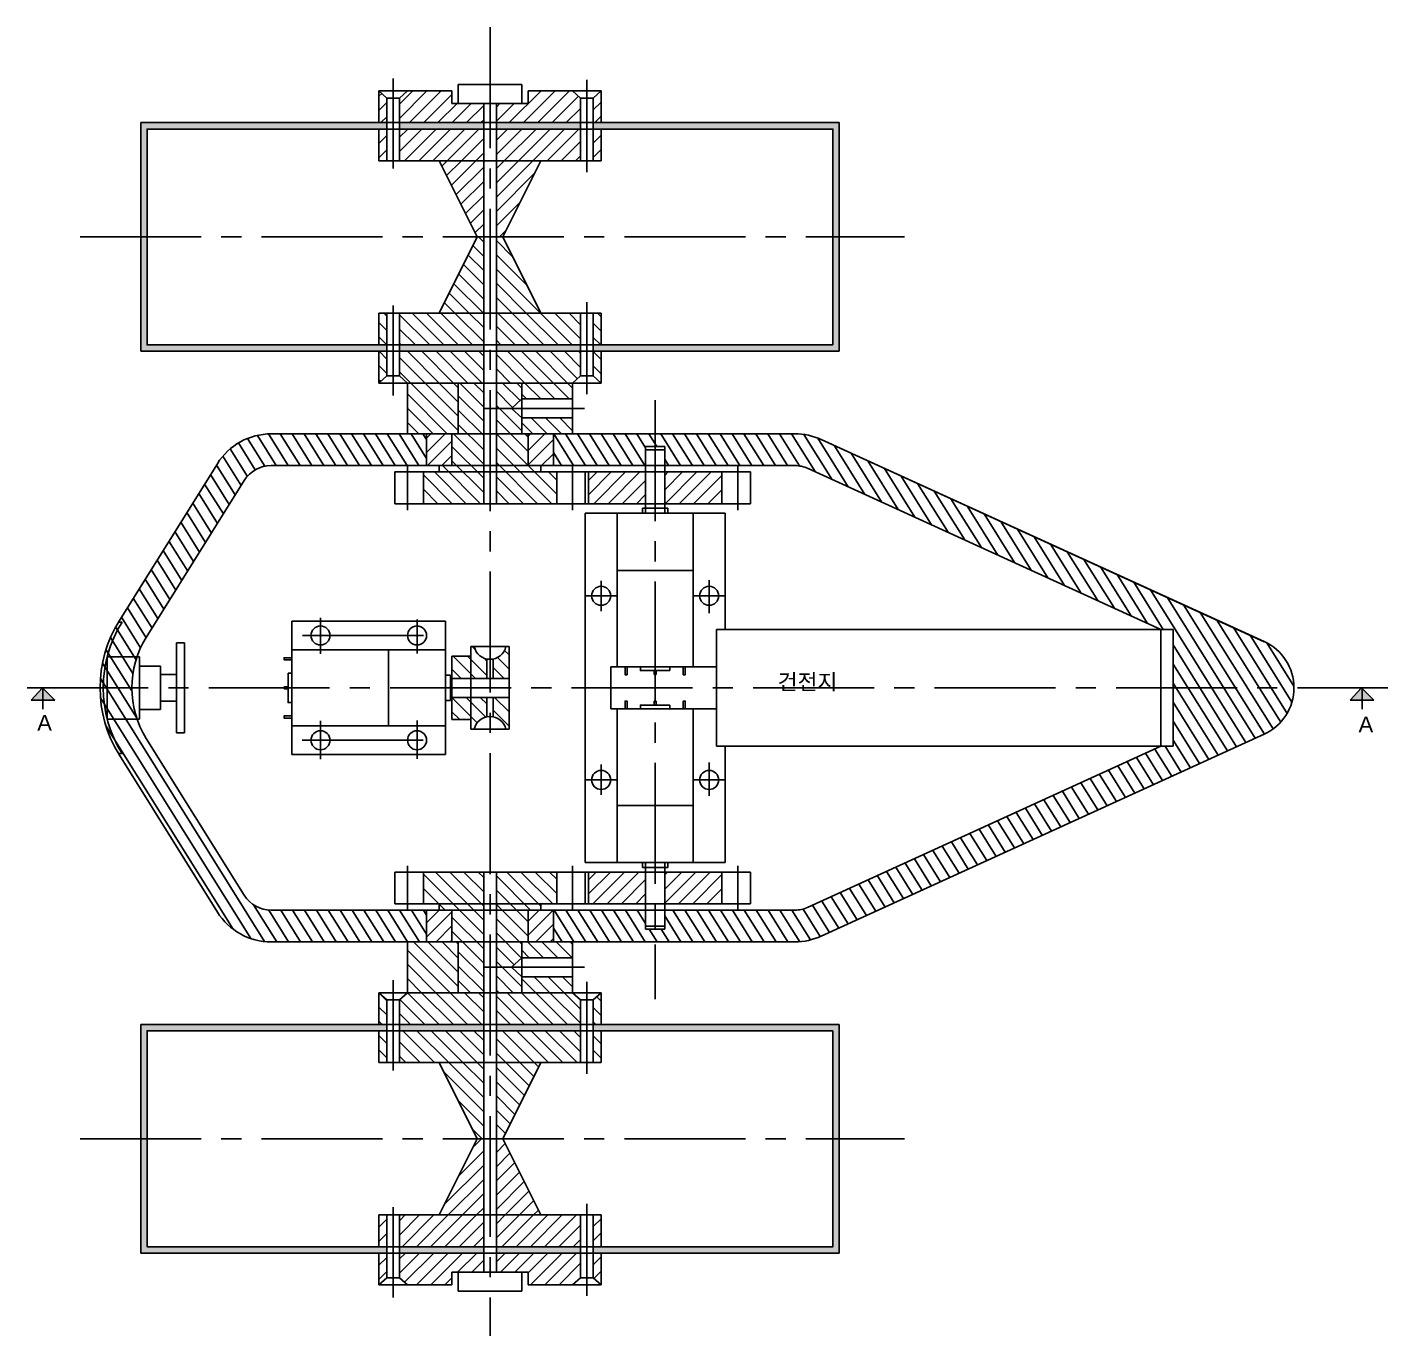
# Model space of a CAD drawing. Header units: millimetres. Extents: x 0 to 1027, y 0 to 420.
# Drawn here: x 813.1 to 1027.4, y 188.4 to 394.4 of the extents above; entities that cross this region are included whole.
import ezdxf

# ---------------------------------------------------------------- set-up
doc = ezdxf.new("R2010")
doc.units = ezdxf.units.MM
doc.linetypes.add('CENTER2', pattern=[28.575, 19.05, -3.175, 3.175, -3.175])
doc.layers.add('0.18C', color=1, linetype='CENTER2')
doc.layers.add('0.5', color=3, linetype='Continuous')
doc.styles.get("Standard").update_dxf_attribs({"font": 'arial.ttf'})
pattern_1 = [(135, (565.9185, 154.3494), (-1.122532, -1.122532), [])]
pattern_2 = [(135, (618.527, 154.3494), (-1.122532, -1.122532), [])]
pattern_3 = [(45, (565.9185, 154.3494), (-1.122532, 1.122532), [])]

msp = doc.modelspace()

# ---------------------------------------------------------------- hatches: boundary and pattern name
at = {"layer": '0.5'}
h = msp.add_hatch(dxfattribs=at)
h.set_pattern_fill('ANSI31', color=1, scale=0.5, angle=180)
h.paths.add_polyline_path([(900.26, 383.29), (899.01, 384.41), (892.01, 384.41), (892.01, 382.41), (887.01, 382.41), (887.01, 379.41), (900.26, 379.41)])
h.paths.add_polyline_path([(885.01, 382.41), (881.01, 382.41), (880.01, 382.41), (880.01, 384.41), (873.01, 384.41), (871.76, 383.29), (871.76, 379.41), (885.01, 379.41)])
h.paths.add_polyline_path([(903.51, 384.41), (902.26, 383.29), (902.26, 379.41), (903.51, 379.41)])
h.paths.add_polyline_path([(869.76, 383.29), (868.51, 384.41), (868.51, 379.41), (869.76, 379.41)])
at = {"layer": '0.5', "true_color": 0x000000}
h = msp.add_hatch(color=18, dxfattribs=at)
h.dxf.hatch_style = 1
h.paths.add_polyline_path([(869.76, 344.41), (832.01, 344.41), (832.01, 361.41), (831.01, 361.41), (831.01, 343.41), (869.76, 343.41)])
h.paths.add_polyline_path([(885.01, 344.41), (871.76, 344.41), (871.76, 343.41), (885.01, 343.41)])
h.paths.add_polyline_path([(900.26, 344.41), (887.01, 344.41), (887.01, 343.41), (900.26, 343.41)])
h.paths.add_polyline_path([(941.01, 361.41), (940.01, 361.41), (940.01, 344.41), (902.26, 344.41), (902.26, 343.41), (941.01, 343.41)])
h.paths.add_polyline_path([(941.01, 379.41), (902.26, 379.41), (902.26, 378.41), (940.01, 378.41), (940.01, 361.41), (941.01, 361.41)])
h.paths.add_polyline_path([(900.26, 379.41), (887.01, 379.41), (887.01, 378.41), (900.26, 378.41)])
h.paths.add_polyline_path([(885.01, 379.41), (871.76, 379.41), (871.76, 378.41), (885.01, 378.41)])
h.paths.add_polyline_path([(869.76, 379.41), (831.01, 379.41), (831.01, 361.41), (832.01, 361.41), (832.01, 378.41), (869.76, 378.41)])
at = {"layer": '0.5'}
h = msp.add_hatch(dxfattribs=at)
h.set_pattern_fill('ANSI31', color=1, scale=0.5)
h.set_pattern_definition(pattern_3)
h.paths.add_polyline_path([(885.01, 373.41), (871.76, 373.41), (871.76, 378.41), (885.01, 378.41)])
h.paths.add_polyline_path([(869.76, 373.41), (868.51, 373.41), (868.51, 378.41), (869.76, 378.41)])
h.paths.add_polyline_path([(900.26, 373.41), (887.01, 373.41), (887.01, 378.41), (900.26, 378.41)])
h.paths.add_polyline_path([(903.51, 373.41), (902.26, 373.41), (902.26, 378.41), (903.51, 378.41)])
h = msp.add_hatch(dxfattribs=at)
h.set_pattern_fill('ANSI31', color=1, scale=0.5)
h.set_pattern_definition(pattern_3)
h.paths.add_polyline_path([(884.01, 361.41), (885.01, 361.41), (885.01, 373.41), (878.01, 373.41)])
h.paths.add_polyline_path([(887.01, 373.41), (887.01, 361.41), (888.01, 361.41), (894.01, 373.41)])
h = msp.add_hatch(dxfattribs=at)
h.set_pattern_fill('ANSI31', color=1, scale=0.5, angle=90)
h.set_pattern_definition(pattern_1)
h.paths.add_polyline_path([(888.01, 361.41), (887.01, 361.41), (887.01, 349.41), (894.01, 349.41)])
h.paths.add_polyline_path([(878.01, 349.41), (885.01, 349.41), (885.01, 361.41), (884.01, 361.41)])
h = msp.add_hatch(dxfattribs=at)
h.set_pattern_fill('ANSI31', color=1, scale=0.5, angle=90)
h.set_pattern_definition(pattern_1)
h.paths.add_polyline_path([(871.76, 344.41), (885.01, 344.41), (885.01, 349.41), (871.76, 349.41)])
h.paths.add_polyline_path([(868.51, 344.41), (869.76, 344.41), (869.76, 349.41), (868.51, 349.41)])
h.paths.add_polyline_path([(887.01, 349.41), (887.01, 344.41), (900.26, 344.41), (900.26, 349.41)])
h.paths.add_polyline_path([(903.51, 349.41), (902.26, 349.41), (902.26, 344.41), (903.51, 344.41)])
at = {"layer": '0.5', "true_color": 0xf4ee51}
h = msp.add_hatch(dxfattribs=at)
h.set_pattern_fill('ANSI31', color=41, scale=0.5, angle=90)
h.set_pattern_definition(pattern_1)
h.paths.add_polyline_path([(885.01, 338.41), (885.01, 343.41), (871.76, 343.41), (871.76, 339.52), (873.01, 338.41)])
h.paths.add_polyline_path([(869.76, 343.41), (868.51, 343.41), (868.51, 338.41), (869.76, 339.52)])
h.paths.add_polyline_path([(899.01, 338.41), (900.26, 339.52), (900.26, 343.41), (887.01, 343.41), (887.01, 338.41)])
h.paths.add_polyline_path([(903.51, 343.41), (902.26, 343.41), (902.26, 339.52), (903.51, 338.41)])
h = msp.add_hatch(dxfattribs=at)
h.set_pattern_fill('ANSI31', color=41, scale=0.5, angle=90)
h.set_pattern_definition(pattern_1)
h.paths.add_polyline_path([(873.01, 338.41), (873.01, 330.41), (881.01, 330.41), (881.01, 338.41)])
h.paths.add_polyline_path([(899.01, 335.91), (899.01, 338.41), (891.01, 338.41), (891.01, 335.91)])
h.paths.add_polyline_path([(896.01, 330.41), (899.01, 330.41), (899.01, 332.91), (891.01, 332.91), (891.01, 330.41), (892.01, 330.41)])
at = {"layer": '0.5', "true_color": 0xcd2027}
h = msp.add_hatch(dxfattribs=at)
h.set_pattern_fill('ANSI31', color=242, scale=0.5, angle=90)
h.set_pattern_definition(pattern_2)
h.paths.add_polyline_path([(896.51, 324.41), (887.01, 324.41), (887.01, 319.41), (896.51, 319.41)])
h.paths.add_polyline_path([(885.01, 324.41), (875.51, 324.41), (875.51, 319.41), (885.01, 319.41)])
h.paths.add_polyline_path([(885.01, 325.41), (878.01, 325.41), (878.01, 324.41), (885.01, 324.41)])
h.paths.add_polyline_path([(894.01, 325.41), (892.01, 325.41), (887.01, 325.41), (887.01, 324.41), (894.01, 324.41)])
h.paths.add_polyline_path([(892.01, 330.41), (890.01, 330.41), (887.01, 330.41), (887.01, 325.41), (892.01, 325.41)])
h.paths.add_polyline_path([(885.01, 330.41), (880.01, 330.41), (880.01, 325.41), (885.01, 325.41)])
h.paths.add_polyline_path([(885.01, 338.41), (881.01, 338.41), (881.01, 330.41), (885.01, 330.41)])
h.paths.add_polyline_path([(891.01, 332.91), (889.37, 334.41), (887.01, 334.41), (887.01, 330.41), (890.01, 330.41), (891.01, 330.41)])
h.paths.add_polyline_path([(891.01, 338.41), (887.01, 338.41), (887.01, 334.41), (889.37, 334.41), (891.01, 335.91)])
at = {"layer": '0.5', "true_color": 0x4554a5}
h = msp.add_hatch(dxfattribs=at)
h.set_pattern_fill('ANSI31', color=175, scale=0.5, angle=77)
h.set_pattern_definition([(122, (746.8248, 0), (-1.3462764, -0.841247), [])])
h.paths.add_polyline_path([(938.16, 329.5, 0.107402), (934.01, 330.41), (912.01, 330.41), (912.01, 328.41), (913.51, 328.41), (913.51, 325.41), (934.01, 325.41, -0.107402), (936.09, 324.96), (991.66, 299.61), (993.56, 299.61), (993.56, 290.41), (1012.6, 290.41, 0.29403), (1007.91, 297.69)])
h.paths.add_polyline_path([(910.51, 328.41), (912.01, 328.41), (912.01, 330.41), (896.01, 330.41), (896.01, 325.41), (910.51, 325.41)])
h.paths.add_polyline_path([(876.01, 330.41), (851.55, 330.41, 0.258593), (843.07, 325.71), (827.64, 301.01, 0.140565), (824.6, 290.41), (829.6, 290.41, -0.140565), (831.88, 298.36), (847.31, 323.06, -0.258593), (851.55, 325.41), (876.01, 325.41)])
h.paths.add_polyline_path([(876.01, 255.41), (851.55, 255.41, -0.258593), (847.31, 257.76), (831.88, 282.46, -0.140565), (829.6, 290.41), (824.6, 290.41, 0.140565), (827.64, 279.81), (843.07, 255.11, 0.258593), (851.55, 250.41), (876.01, 250.41)])
h.paths.add_polyline_path([(1007.92, 283.13, 0.293457), (1012.6, 290.41), (993.56, 290.41), (993.56, 281.21), (991.66, 281.21), (936.09, 255.86, -0.107402), (934.01, 255.41), (913.51, 255.41), (913.51, 252.41), (912.01, 252.41), (912.01, 250.41), (934.01, 250.41, 0.107402), (938.16, 251.31)])
h.paths.add_polyline_path([(910.51, 255.41), (896.01, 255.41), (896.01, 250.41), (912.01, 250.41), (912.01, 252.41), (910.51, 252.41)])
at = {"layer": '0.5'}
h = msp.add_hatch(dxfattribs=at)
h.set_pattern_fill('ANSI31', color=1, scale=0.5)
h.set_pattern_definition(pattern_3)
h.paths.add_polyline_path([(880.01, 330.41), (876.01, 330.41), (876.01, 325.41), (880.01, 325.41)])
h.paths.add_polyline_path([(896.01, 330.41), (892.01, 330.41), (892.01, 325.41), (896.01, 325.41)])
h = msp.add_hatch(dxfattribs=at)
h.set_pattern_fill('ANSI31', color=1, scale=0.5, angle=180)
h.set_pattern_definition([(225, (746.8248, 0), (1.122532, -1.122532), [])])
h.paths.add_polyline_path([(910.51, 261.41), (901.51, 261.41), (901.51, 256.41), (910.51, 256.41)])
h.paths.add_polyline_path([(922.51, 261.41), (913.51, 261.41), (913.51, 256.41), (922.51, 256.41)])
h.paths.add_polyline_path([(910.51, 324.41), (901.51, 324.41), (901.51, 319.41), (910.51, 319.41)])
h.paths.add_polyline_path([(922.51, 324.41), (913.51, 324.41), (913.51, 319.41), (922.51, 319.41)])
at = {"layer": '0.5', "true_color": 0xcd2027}
h = msp.add_hatch(dxfattribs=at)
h.set_pattern_fill('ANSI31', color=242, scale=0.5, angle=90)
h.set_pattern_definition([(135, (746.8248, 0), (-1.122532, -1.122532), [])])
h.paths.add_polyline_path([(883.01, 295.41), (880.01, 295.41), (880.01, 291.91), (883.01, 291.91)])
h.paths.add_polyline_path([(885.51, 294.96, -0.296535), (883.51, 296.91), (883.01, 296.91), (883.01, 291.91), (885.51, 291.91)])
h.paths.add_polyline_path([(889.01, 296.91), (888.51, 296.91, -0.296535), (886.51, 294.96), (886.51, 291.91), (889.01, 291.91)])
h.paths.add_polyline_path([(883.01, 288.91), (880.01, 288.91), (880.01, 285.41), (883.01, 285.41)])
h.paths.add_polyline_path([(885.51, 288.91), (883.01, 288.91), (883.01, 285.41), (883.01, 283.91), (883.51, 283.91, -0.296535), (885.51, 285.86)])
h.paths.add_polyline_path([(889.01, 288.91), (886.51, 288.91), (886.51, 285.86, -0.296535), (888.51, 283.91), (889.01, 283.91)])
at = {"layer": '0.5'}
h = msp.add_hatch(color=1, dxfattribs=at)
h.dxf.hatch_style = 1
h.paths.add_polyline_path([(815.61, 290.33), (815.61, 288.45), (817.47, 288.45)])
h.paths.add_polyline_path([(815.61, 290.33), (815.53, 290.41), (813.75, 288.45), (815.61, 288.45)])
h = msp.add_hatch(color=1, dxfattribs=at)
h.dxf.hatch_style = 1
h.paths.add_polyline_path([(1023.32, 290.33), (1023.32, 288.45), (1025.18, 288.45)])
h.paths.add_polyline_path([(1023.32, 290.33), (1023.24, 290.41), (1021.47, 288.45), (1023.32, 288.45)])
at = {"layer": '0.5', "true_color": 0xcd2027}
h = msp.add_hatch(dxfattribs=at)
h.set_pattern_fill('ANSI31', color=242, scale=0.5, angle=90)
h.set_pattern_definition(pattern_2)
h.paths.add_polyline_path([(896.51, 261.41), (887.01, 261.41), (887.01, 256.41), (896.51, 256.41)])
h.paths.add_polyline_path([(885.01, 261.41), (875.51, 261.41), (875.51, 256.41), (885.01, 256.41)])
h.paths.add_polyline_path([(885.01, 256.41), (878.01, 256.41), (878.01, 255.41), (885.01, 255.41)])
h.paths.add_polyline_path([(894.01, 256.41), (887.01, 256.41), (887.01, 255.41), (894.01, 255.41)])
h.paths.add_polyline_path([(885.01, 255.41), (880.01, 255.41), (880.01, 250.41), (885.01, 250.41)])
h.paths.add_polyline_path([(892.01, 255.41), (887.01, 255.41), (887.01, 250.41), (892.01, 250.41)])
h.paths.add_polyline_path([(885.01, 250.41), (881.01, 250.41), (881.01, 242.41), (885.01, 242.41)])
h.paths.add_polyline_path([(891.01, 250.41), (887.01, 250.41), (887.01, 246.41), (889.37, 246.41), (891.01, 247.91)])
h.paths.add_polyline_path([(891.01, 244.91), (889.37, 246.41), (887.01, 246.41), (887.01, 242.41), (891.01, 242.41)])
at = {"layer": '0.5'}
h = msp.add_hatch(dxfattribs=at)
h.set_pattern_fill('ANSI31', color=1, scale=0.5)
h.set_pattern_definition(pattern_3)
h.paths.add_polyline_path([(880.01, 250.41), (876.01, 250.41), (876.01, 255.41), (880.01, 255.41)])
h.paths.add_polyline_path([(896.01, 250.41), (892.01, 250.41), (892.01, 255.41), (896.01, 255.41)])
at = {"layer": '0.5', "true_color": 0xf4ee51}
h = msp.add_hatch(dxfattribs=at)
h.set_pattern_fill('ANSI31', color=41, scale=0.5, angle=90)
h.set_pattern_definition(pattern_1)
h.paths.add_polyline_path([(873.01, 242.41), (873.01, 250.41), (881.01, 250.41), (881.01, 242.41)])
h.paths.add_polyline_path([(899.01, 244.91), (899.01, 242.41), (891.01, 242.41), (891.01, 244.91)])
h.paths.add_polyline_path([(896.01, 250.41), (899.01, 250.41), (899.01, 247.91), (891.01, 247.91), (891.01, 250.41), (892.01, 250.41)])
h = msp.add_hatch(dxfattribs=at)
h.set_pattern_fill('ANSI31', color=41, scale=0.5, angle=90)
h.set_pattern_definition(pattern_1)
h.paths.add_polyline_path([(873.01, 242.41), (871.76, 241.29), (871.76, 237.41), (885.01, 237.41), (885.01, 242.41)])
h.paths.add_polyline_path([(869.76, 241.29), (868.51, 242.41), (868.51, 237.41), (869.76, 237.41)])
h.paths.add_polyline_path([(887.01, 242.41), (887.01, 237.41), (900.26, 237.41), (900.26, 241.29), (899.01, 242.41)])
h.paths.add_polyline_path([(903.51, 242.41), (902.26, 241.29), (902.26, 237.41), (903.51, 237.41)])
at = {"layer": '0.5', "true_color": 0x000000}
h = msp.add_hatch(color=18, dxfattribs=at)
h.dxf.hatch_style = 1
h.paths.add_polyline_path([(869.76, 237.41), (831.01, 237.41), (831.01, 219.41), (832.01, 219.41), (832.01, 236.41), (869.76, 236.41)])
h.paths.add_polyline_path([(869.76, 202.41), (832.01, 202.41), (832.01, 219.41), (831.01, 219.41), (831.01, 201.41), (869.76, 201.41)])
h.paths.add_polyline_path([(941.01, 219.41), (940.01, 219.41), (940.01, 202.41), (902.26, 202.41), (902.26, 201.41), (941.01, 201.41)])
h.paths.add_polyline_path([(941.01, 237.41), (902.26, 237.41), (902.26, 236.41), (940.01, 236.41), (940.01, 219.41), (941.01, 219.41)])
h.paths.add_polyline_path([(900.26, 237.41), (887.01, 237.41), (887.01, 236.41), (900.26, 236.41)])
h.paths.add_polyline_path([(885.01, 237.41), (871.76, 237.41), (871.76, 236.41), (885.01, 236.41)])
h.paths.add_polyline_path([(885.01, 202.41), (871.76, 202.41), (871.76, 201.41), (885.01, 201.41)])
h.paths.add_polyline_path([(900.26, 202.41), (887.01, 202.41), (887.01, 201.41), (900.26, 201.41)])
at = {"layer": '0.5'}
h = msp.add_hatch(dxfattribs=at)
h.set_pattern_fill('ANSI31', color=1, scale=0.5, angle=90)
h.set_pattern_definition(pattern_1)
h.paths.add_polyline_path([(871.76, 231.41), (885.01, 231.41), (885.01, 236.41), (871.76, 236.41)])
h.paths.add_polyline_path([(868.51, 231.41), (869.76, 231.41), (869.76, 236.41), (868.51, 236.41)])
h.paths.add_polyline_path([(900.26, 231.41), (900.26, 236.41), (887.01, 236.41), (887.01, 231.41)])
h.paths.add_polyline_path([(903.51, 236.41), (902.26, 236.41), (902.26, 231.41), (903.51, 231.41)])
h = msp.add_hatch(dxfattribs=at)
h.set_pattern_fill('ANSI31', color=1, scale=0.5, angle=90)
h.set_pattern_definition(pattern_1)
h.paths.add_polyline_path([(894.01, 231.41), (887.01, 231.41), (887.01, 219.41), (888.01, 219.41)])
h.paths.add_polyline_path([(884.01, 219.41), (885.01, 219.41), (885.01, 231.41), (878.01, 231.41)])
h = msp.add_hatch(dxfattribs=at)
h.set_pattern_fill('ANSI31', color=1, scale=0.5)
h.set_pattern_definition(pattern_3)
h.paths.add_polyline_path([(878.01, 207.41), (885.01, 207.41), (885.01, 219.41), (884.01, 219.41)])
h.paths.add_polyline_path([(894.01, 207.41), (888.01, 219.41), (887.01, 219.41), (887.01, 207.41)])
h = msp.add_hatch(dxfattribs=at)
h.set_pattern_fill('ANSI31', color=1, scale=0.5)
h.set_pattern_definition(pattern_3)
h.paths.add_polyline_path([(885.01, 207.41), (871.76, 207.41), (871.76, 202.41), (885.01, 202.41)])
h.paths.add_polyline_path([(869.76, 207.41), (868.51, 207.41), (868.51, 202.41), (869.76, 202.41)])
h.paths.add_polyline_path([(900.26, 207.41), (887.01, 207.41), (887.01, 202.41), (900.26, 202.41)])
h.paths.add_polyline_path([(903.51, 207.41), (902.26, 207.41), (902.26, 202.41), (903.51, 202.41)])
h = msp.add_hatch(dxfattribs=at)
h.set_pattern_fill('ANSI31', color=1, scale=0.5, angle=180)
h.paths.add_polyline_path([(900.26, 201.41), (887.01, 201.41), (887.01, 198.41), (892.01, 198.41), (892.01, 196.41), (899.01, 196.41), (900.26, 197.52)])
h.paths.add_polyline_path([(885.01, 201.41), (871.76, 201.41), (871.76, 197.52), (873.01, 196.41), (880.01, 196.41), (880.01, 198.41), (885.01, 198.41)])
h.paths.add_polyline_path([(869.76, 201.41), (868.51, 201.41), (868.51, 196.41), (869.76, 197.52)])
h.paths.add_polyline_path([(903.51, 201.41), (902.26, 201.41), (902.26, 197.52), (903.51, 196.41)])

# ---------------------------------------------------------------- linework, layer by layer
at = {"layer": '0.18C'}
for p, q in [((886.01, 394.44), (886.01, 188.38)), ((870.76, 386.38), (870.76, 372.18)), ((901.26, 386.14), (901.26, 371.64)), ((821.45, 361.41), (951.29, 361.41)), ((870.76, 336.43), (870.76, 350.63)), ((901.26, 336.67), (901.26, 351.17)), ((900.9, 334.41), (885.01, 334.41)), ((912.01, 335.73), (912.01, 241.38)), ((873.01, 318.41), (873.01, 325.41)), ((899.01, 318.41), (899.01, 325.41)), ((925.01, 318.41), (925.01, 325.41)), ((903.51, 307.24), (903.51, 302.48)), ((920.51, 307.39), (920.51, 302.17)), ((901.01, 304.91), (906.01, 304.91)), ((918.01, 304.91), (923.01, 304.91)), ((859.31, 301.44), (859.31, 295.77)), ((874.51, 301.2), (874.51, 295.81)), ((856.5, 298.66), (877.03, 298.66)), ((813.13, 290.41), (1027.37, 290.41)), ((859.31, 285.2), (859.31, 279.19)), ((874.51, 285.27), (874.51, 279.23)), ((856.44, 282.16), (876.98, 282.16)), ((920.51, 273.42), (920.51, 278.64)), ((903.51, 273.57), (903.51, 278.33)), ((901.01, 275.91), (906.01, 275.91)), ((918.01, 275.91), (923.01, 275.91)), ((873.01, 262.41), (873.01, 255.41)), ((899.01, 262.41), (899.01, 255.41)), ((925.01, 262.41), (925.01, 255.41)), ((900.9, 246.41), (885.01, 246.41)), ((870.76, 244.38), (870.76, 230.18)), ((901.26, 244.14), (901.26, 229.64)), ((821.45, 219.41), (951.29, 219.41)), ((870.76, 194.43), (870.76, 208.63)), ((901.26, 194.67), (901.26, 209.17))]:
    msp.add_line(p, q, dxfattribs=at)
at = {"layer": '0.5'}
for p, q in [((868.51, 379.41), (868.51, 384.41)), ((869.76, 383.29), (868.51, 384.41)), ((880.01, 384.41), (868.51, 384.41)), ((871.76, 383.29), (873.01, 384.41)), ((880.01, 384.41), (880.01, 382.41)), ((881.01, 382.41), (881.01, 385.41)), ((881.01, 385.41), (891.01, 385.41)), ((891.01, 385.41), (891.01, 382.41)), ((903.51, 384.41), (892.01, 384.41)), ((892.01, 382.41), (892.01, 384.41)), ((900.26, 383.29), (899.01, 384.41)), ((902.26, 383.29), (903.51, 384.41)), ((903.51, 379.41), (903.51, 384.41)), ((869.76, 383.29), (869.76, 373.41)), ((871.76, 383.29), (869.76, 383.29)), ((871.76, 383.29), (871.76, 373.41)), ((880.01, 382.41), (892.01, 382.41)), ((886.01, 382.41), (881.01, 382.41)), ((885.01, 382.41), (885.01, 373.41)), ((887.01, 382.41), (887.01, 373.41)), ((900.26, 383.29), (900.26, 373.41)), ((900.26, 383.29), (902.26, 383.29)), ((902.26, 383.29), (902.26, 373.41)), ((941.01, 379.41), (831.01, 379.41)), ((831.01, 379.41), (831.01, 343.41)), ((941.01, 343.41), (941.01, 379.41)), ((868.51, 378.41), (868.51, 373.41)), ((903.51, 378.41), (903.51, 373.41)), ((868.51, 373.41), (903.51, 373.41)), ((886.01, 373.41), (878.01, 373.41)), ((878.01, 373.41), (884.01, 361.41)), ((885.01, 373.41), (885.01, 319.41)), ((885.01, 373.41), (885.01, 349.41)), ((886.01, 373.41), (894.01, 373.41)), ((887.01, 319.41), (887.01, 373.41)), ((887.01, 349.41), (887.01, 373.41)), ((894.01, 373.41), (888.01, 361.41)), ((878.01, 349.41), (884.01, 361.41)), ((888.01, 361.41), (884.01, 361.41)), ((894.01, 349.41), (888.01, 361.41)), ((868.51, 349.41), (903.51, 349.41)), ((868.51, 344.41), (868.51, 349.41)), ((869.76, 339.52), (869.76, 349.41)), ((871.76, 339.52), (871.76, 349.41)), ((886.01, 349.41), (878.01, 349.41)), ((885.01, 338.41), (885.01, 349.41)), ((886.01, 349.41), (894.01, 349.41)), ((887.01, 338.41), (887.01, 349.41)), ((900.26, 339.52), (900.26, 349.41)), ((902.26, 339.52), (902.26, 349.41)), ((903.51, 344.41), (903.51, 349.41)), ((831.01, 343.41), (941.01, 343.41)), ((868.51, 343.41), (868.51, 338.41)), ((903.51, 343.41), (903.51, 338.41)), ((869.76, 339.52), (868.51, 338.41)), ((871.76, 339.52), (869.76, 339.52)), ((871.76, 339.52), (873.01, 338.41)), ((900.26, 339.52), (899.01, 338.41)), ((900.26, 339.52), (902.26, 339.52)), ((902.26, 339.52), (903.51, 338.41)), ((886.01, 338.41), (868.51, 338.41)), ((873.01, 330.41), (873.01, 338.41)), ((899.01, 338.41), (873.01, 338.41)), ((881.01, 330.41), (881.01, 338.41)), ((891.01, 338.41), (891.01, 330.41)), ((899.01, 338.41), (899.01, 330.41)), ((899.01, 338.41), (903.51, 338.41)), ((889.37, 334.41), (891.01, 335.91)), ((891.01, 332.91), (889.37, 334.41)), ((899.01, 335.91), (891.01, 335.91)), ((899.01, 332.91), (891.01, 332.91)), ((913.51, 328.41), (910.51, 328.41)), ((910.51, 317.91), (910.51, 328.41)), ((912.01, 325.41), (912.01, 328.41)), ((913.51, 328.41), (913.51, 317.91)), ((1007.91, 297.69), (938.16, 329.5)), ((938.16, 329.5), (1007.92, 297.68)), ((871.01, 319.41), (871.01, 324.41)), ((871.01, 324.41), (927.01, 324.41)), ((875.51, 319.41), (875.51, 324.41)), ((878.01, 325.41), (878.01, 324.41)), ((894.01, 325.41), (894.01, 324.41)), ((896.51, 319.41), (896.51, 324.41)), ((901.01, 319.41), (901.01, 324.41)), ((901.51, 319.41), (901.51, 324.41)), ((922.51, 319.41), (922.51, 324.41)), ((927.01, 319.41), (927.01, 324.41)), ((936.09, 324.96), (991.66, 299.61)), ((871.01, 319.41), (927.01, 319.41)), ((923.01, 317.91), (901.01, 317.91)), ((901.01, 262.91), (901.01, 317.91)), ((914.01, 318.71), (910.01, 318.71)), ((910.01, 318.71), (910.01, 317.91)), ((914.01, 317.91), (914.01, 318.71)), ((923.01, 299.61), (923.01, 317.91)), ((906.01, 308.91), (918.01, 308.91)), ((828.06, 300.74), (827.47, 300.74)), ((854.81, 296.41), (854.81, 300.91)), ((854.81, 300.91), (879.01, 300.91)), ((879.01, 300.91), (879.01, 296.41)), ((991.66, 299.61), (921.66, 299.61)), ((921.66, 299.61), (921.66, 281.21)), ((991.66, 281.21), (991.66, 299.61)), ((991.66, 299.61), (993.56, 299.61)), ((993.56, 299.61), (993.56, 281.21)), ((836.63, 292.5), (836.63, 297.5)), ((836.63, 297.5), (837.89, 297.5)), ((837.89, 297.5), (837.89, 290.41)), ((854.81, 284.41), (854.81, 296.41)), ((870.01, 284.41), (870.01, 296.41)), ((879.01, 296.41), (879.01, 284.41)), ((883.01, 283.91), (883.01, 296.91)), ((883.01, 296.91), (889.01, 296.91)), ((889.01, 296.91), (889.01, 283.91)), ((825.73, 295.32), (830.82, 295.32)), ((825.73, 295.32), (825.73, 285.49)), ((830.82, 295.32), (830.82, 293.81)), ((830.82, 293.81), (834.11, 293.81)), ((830.82, 293.81), (830.82, 287)), ((834.11, 293.81), (834.11, 292.5)), ((880.01, 285.41), (880.01, 295.41)), ((880.01, 295.41), (883.01, 295.41)), ((885.51, 291.91), (885.51, 294.96)), ((886.51, 291.91), (886.51, 294.96)), ((921.66, 293.71), (905.01, 293.71)), ((905.01, 293.71), (905.01, 287.11)), ((834.11, 292.5), (836.63, 292.5)), ((834.11, 288.31), (834.11, 292.5)), ((836.63, 292.5), (836.63, 288.31)), ((879.01, 292.41), (879.81, 292.41)), ((879.81, 292.41), (879.81, 288.41)), ((889.01, 291.91), (879.81, 291.91)), ((911.85, 293.12), (911.85, 292.49)), ((911.85, 292.49), (912.17, 292.49)), ((912.17, 293.12), (912.17, 292.49)), ((815.53, 290.41), (813.75, 288.45)), ((817.47, 288.45), (815.53, 290.41)), ((815.61, 290.33), (815.61, 287.04)), ((837.89, 283.32), (837.89, 290.41)), ((854.22, 290.57), (853.6, 290.57)), ((853.6, 290.24), (853.6, 290.57)), ((854.22, 290.24), (853.6, 290.24)), ((1023.24, 290.41), (1021.47, 288.45)), ((1025.18, 288.45), (1023.24, 290.41)), ((1023.32, 290.33), (1023.32, 287.04)), ((813.75, 288.45), (817.47, 288.45)), ((834.11, 287), (834.11, 288.31)), ((834.11, 288.31), (836.63, 288.31)), ((836.63, 288.31), (836.63, 283.32)), ((879.81, 288.41), (879.01, 288.41)), ((889.01, 288.91), (879.81, 288.91)), ((885.51, 285.86), (885.51, 288.91)), ((886.51, 285.86), (886.51, 288.91)), ((905.01, 287.11), (921.66, 287.11)), ((911.85, 287.7), (911.85, 288.32)), ((911.85, 288.32), (912.17, 288.32)), ((912.17, 287.7), (912.17, 288.32)), ((1021.47, 288.45), (1025.18, 288.45)), ((825.73, 285.49), (830.82, 285.49)), ((830.82, 285.49), (830.82, 287)), ((830.82, 287), (834.11, 287)), ((883.01, 285.41), (880.01, 285.41)), ((836.63, 283.32), (837.89, 283.32)), ((854.81, 279.91), (854.81, 284.41)), ((879.01, 284.41), (879.01, 279.91)), ((889.01, 283.91), (883.01, 283.91)), ((938.16, 251.31), (1007.92, 283.13)), ((1007.91, 283.12), (938.16, 251.31)), ((921.66, 281.21), (991.66, 281.21)), ((923.01, 262.91), (923.01, 281.21)), ((936.09, 255.86), (991.66, 281.21)), ((993.56, 281.21), (991.66, 281.21)), ((828.06, 280.07), (827.47, 280.07)), ((879.01, 279.91), (854.81, 279.91)), ((918.01, 271.91), (906.01, 271.91)), ((871.01, 261.41), (871.01, 256.41)), ((871.01, 261.41), (927.01, 261.41)), ((875.51, 261.41), (875.51, 256.41)), ((885.01, 242.41), (885.01, 261.41)), ((887.01, 261.41), (887.01, 242.41)), ((896.51, 261.41), (896.51, 256.41)), ((923.01, 262.91), (901.01, 262.91)), ((901.01, 261.41), (901.01, 256.41)), ((901.51, 261.41), (901.51, 256.41)), ((910.01, 262.11), (910.01, 262.91)), ((914.01, 262.11), (910.01, 262.11)), ((910.51, 252.41), (910.51, 262.91)), ((913.51, 252.41), (913.51, 262.91)), ((914.01, 262.91), (914.01, 262.11)), ((922.51, 261.41), (922.51, 256.41)), ((927.01, 261.41), (927.01, 256.41)), ((871.01, 256.41), (927.01, 256.41)), ((878.01, 255.41), (878.01, 256.41)), ((894.01, 255.41), (894.01, 256.41)), ((912.01, 255.41), (912.01, 252.41)), ((913.51, 252.41), (910.51, 252.41)), ((873.01, 250.41), (873.01, 242.41)), ((881.01, 250.41), (881.01, 242.41)), ((891.01, 242.41), (891.01, 250.41)), ((899.01, 242.41), (899.01, 250.41)), ((891.01, 247.91), (889.37, 246.41)), ((889.37, 246.41), (891.01, 244.91)), ((899.01, 247.91), (891.01, 247.91)), ((899.01, 244.91), (891.01, 244.91)), ((886.01, 242.41), (868.51, 242.41)), ((868.51, 237.41), (868.51, 242.41)), ((869.76, 241.29), (868.51, 242.41)), ((871.76, 241.29), (873.01, 242.41)), ((899.01, 242.41), (873.01, 242.41)), ((885.01, 242.41), (885.01, 231.41)), ((885.01, 198.41), (885.01, 242.41)), ((887.01, 242.41), (887.01, 231.41)), ((887.01, 198.41), (887.01, 242.41)), ((899.01, 242.41), (903.51, 242.41)), ((900.26, 241.29), (899.01, 242.41)), ((902.26, 241.29), (903.51, 242.41)), ((903.51, 237.41), (903.51, 242.41)), ((869.76, 241.29), (869.76, 231.41)), ((871.76, 241.29), (869.76, 241.29)), ((871.76, 241.29), (871.76, 231.41)), ((900.26, 241.29), (900.26, 231.41)), ((900.26, 241.29), (902.26, 241.29)), ((902.26, 241.29), (902.26, 231.41)), ((831.01, 201.41), (831.01, 237.41)), ((831.01, 237.41), (941.01, 237.41)), ((868.51, 236.41), (868.51, 231.41)), ((903.51, 236.41), (903.51, 231.41)), ((941.01, 237.41), (941.01, 201.41)), ((868.51, 231.41), (903.51, 231.41)), ((886.01, 231.41), (878.01, 231.41)), ((878.01, 231.41), (884.01, 219.41)), ((885.01, 207.41), (885.01, 231.41)), ((886.01, 231.41), (894.01, 231.41)), ((887.01, 231.41), (887.01, 207.41)), ((894.01, 231.41), (888.01, 219.41)), ((878.01, 207.41), (884.01, 219.41)), ((888.01, 219.41), (884.01, 219.41)), ((894.01, 207.41), (888.01, 219.41)), ((868.51, 202.41), (868.51, 207.41)), ((868.51, 207.41), (903.51, 207.41)), ((869.76, 197.52), (869.76, 207.41)), ((871.76, 197.52), (871.76, 207.41)), ((886.01, 207.41), (878.01, 207.41)), ((886.01, 207.41), (894.01, 207.41)), ((900.26, 197.52), (900.26, 207.41)), ((902.26, 197.52), (902.26, 207.41)), ((903.51, 202.41), (903.51, 207.41)), ((941.01, 201.41), (831.01, 201.41)), ((868.51, 196.41), (868.51, 201.41)), ((903.51, 201.41), (903.51, 196.41)), ((869.76, 197.52), (868.51, 196.41)), ((871.76, 197.52), (869.76, 197.52)), ((871.76, 197.52), (873.01, 196.41)), ((880.01, 196.41), (880.01, 198.41)), ((880.01, 198.41), (892.01, 198.41)), ((886.01, 198.41), (881.01, 198.41)), ((881.01, 198.41), (881.01, 195.41)), ((891.01, 195.41), (891.01, 198.41)), ((892.01, 198.41), (892.01, 196.41)), ((900.26, 197.52), (899.01, 196.41)), ((900.26, 197.52), (902.26, 197.52)), ((902.26, 197.52), (903.51, 196.41)), ((880.01, 196.41), (868.51, 196.41)), ((881.01, 195.41), (891.01, 195.41)), ((903.51, 196.41), (892.01, 196.41))]:
    msp.add_line(p, q, dxfattribs=at)
for points in [[(940.01, 344.41), (832.01, 344.41), (832.01, 378.41), (940.01, 378.41)], [(940.01, 236.41), (832.01, 236.41), (832.01, 202.41), (940.01, 202.41)]]:
    msp.add_lwpolyline(points, close=True, dxfattribs=at)
for points in [[(827.64, 301.01), (843.07, 325.71, -0.258593), (851.55, 330.41), (934.01, 330.41)], [(831.88, 298.36), (847.31, 323.06, -0.258593), (851.55, 325.41), (934.01, 325.41)], [(934.01, 255.41), (851.55, 255.41, -0.258593), (847.31, 257.76), (831.88, 282.46)], [(934.01, 250.41), (851.55, 250.41, -0.258593), (843.07, 255.11), (827.64, 279.81)]]:
    msp.add_lwpolyline(points, format="xyb", dxfattribs=at)
for points in [[(876.01, 330.41), (876.01, 325.41)], [(880.01, 330.41), (880.01, 325.41)], [(892.01, 325.41), (892.01, 330.41)], [(896.01, 325.41), (896.01, 330.41)], [(910.51, 327.91), (913.51, 327.91)], [(947.15, 325.41), (947.15, 325.41)], [(906.01, 317.91), (906.01, 293.71)], [(918.01, 293.71), (918.01, 317.91)], [(854.81, 296.41), (879.01, 296.41)], [(854.81, 294.83), (853.58, 294.83), (853.58, 295.15), (854.81, 295.15)], [(907.59, 293.71), (907.59, 292.47), (907.27, 292.47), (907.27, 293.71)], [(909.68, 293.71), (909.68, 293.12), (914.34, 293.12)], [(914.34, 293.71), (914.34, 293.12)], [(916.44, 293.71), (916.44, 292.47), (916.76, 292.47), (916.76, 293.71)], [(854.81, 288.08), (854.22, 288.08), (854.22, 292.74)], [(854.81, 292.74), (854.22, 292.74)], [(906.01, 262.91), (906.01, 287.11)], [(907.59, 287.11), (907.59, 288.34), (907.27, 288.34), (907.27, 287.11)], [(909.68, 287.11), (909.68, 287.7), (914.34, 287.7)], [(914.34, 287.11), (914.34, 287.7)], [(916.44, 287.11), (916.44, 288.34), (916.76, 288.34), (916.76, 287.11)], [(918.01, 287.11), (918.01, 262.91)], [(854.81, 285.98), (853.58, 285.98), (853.58, 285.66), (854.81, 285.66)], [(879.01, 284.41), (854.81, 284.41)], [(876.01, 250.41), (876.01, 255.41)], [(880.01, 250.41), (880.01, 255.41)], [(892.01, 255.41), (892.01, 250.41)], [(896.01, 255.41), (896.01, 250.41)], [(910.51, 252.91), (913.51, 252.91)]]:
    msp.add_lwpolyline(points, dxfattribs=at)
for centre in [(903.51, 304.91), (920.51, 304.91), (859.31, 298.66), (874.51, 298.66), (859.31, 282.16), (874.51, 282.16), (903.51, 275.91), (920.51, 275.91)]:
    msp.add_circle(centre, 1.5, dxfattribs=at)
for centre, radius, start, end in [((934.01, 320.41), 10, 65.4793, 90), ((934.01, 320.41), 5, 65.4793, 90), ((844.6, 290.41), 20, 147.9946, 212.0054), ((844.6, 290.41), 19.5, 147.9946, 212.0054), ((844.6, 290.41), 15, 147.9946, 212.0054), ((886.01, 297.47), 2.56, 192.6804, 347.3196), ((1004.6, 290.41), 8, 294.4603, 65.5397), ((886.01, 283.34), 2.56, 12.6804, 167.3196), ((934.01, 260.41), 5, 270, 294.5207), ((934.01, 260.41), 10, 270, 294.5207)]:
    msp.add_arc(centre, radius, start, end, dxfattribs=at)

# ---------------------------------------------------------------- texts
at = {"layer": '0.5', "char_height": 2.5, "attachment_point": 1}
for s, width, insert in [('{\\fGulim|b0|i0|c129|p50;건전지}', 50.2136, (931.3, 292.61)), ('A', 5.9436, (814.7, 286.15)), ('A', 22.9925, (1022.76, 285.89))]:
    msp.add_mtext_dynamic_manual_height_columns(s, width=width, gutter_width=12.5, heights=[0], dxfattribs=dict(at, insert=insert))

doc.saveas('drawing.dxf')
